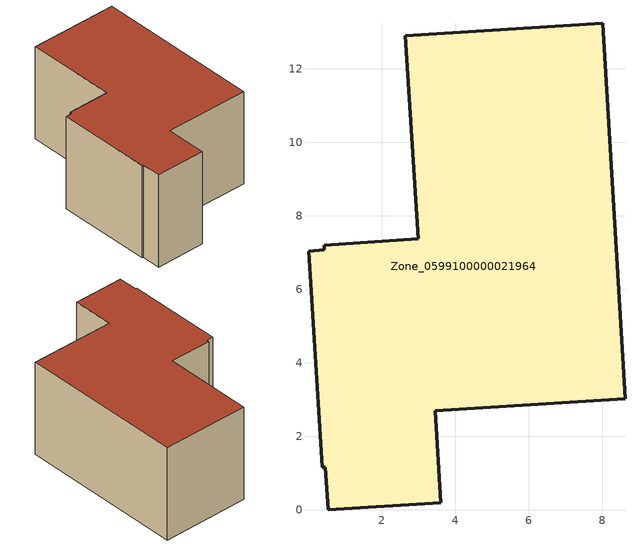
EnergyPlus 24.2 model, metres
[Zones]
Zone_0599100000021964
 floor ground (C_G): 0.01,7.03 0.44,7.07 0.43,7.2 2.99,7.37 2.64,12.9 8.02,13.24 8.63,3.02 3.45,2.69 3.61,0.19 0.54,0 0.47,1.16 0.39,1.15 z0
 wall outside (C_F): 0.44,7.07 0.01,7.03 0.39,1.15 0.47,1.16 0.54,0 3.61,0.19 3.45,2.69 8.63,3.02 8.02,13.24 2.64,12.9 2.99,7.37 0.43,7.2 0.44,7.07 z0:5.91
 roof outside (C_R): 0.43,7.2 0.44,7.07 0.01,7.03 0.39,1.15 0.47,1.16 0.54,0 3.61,0.19 3.45,2.69 8.63,3.02 8.02,13.24 2.64,12.9 2.99,7.37 z5.91
[BUILDING]
Pand.0599100000021964: North Axis=0; Terrain=City; Loads Convergence Tolerance Value=0.04; Temperature Convergence Tolerance Value=0.4; Solar Distribution=FullExterior; Maximum Number of Warmup Days=25; Minimum Number of Warmup Days=1
[Site:Location]
Rotterdam.The.Hague.AP_ZH_NLD Design_Conditions: Latitude=51.96; Longitude=4.45; Time Zone=1; Elevation=-4.5
[SITE:GROUNDTEMPERATURE:BUILDINGSURFACE]
18, 18, 18, 18, 18, 18, 18, 18, 18, 18, 18, 18
[MATERIAL] Thermal Absorptance=0.9; Solar Absorptance=0.7; Visible Absorptance=0.7
Name | Roughness | Thickness | Conductivity | Density | Specific Heat
G.TC.1946-1964 | MediumSmooth | 0.15 | 1 | 540 | 1210
F.TC.1946-1964 | Rough | 0.3 | 0.857143 | 1920 | 840
R.TC.1946-1964 | MediumRough | 0.2 | 0.235294 | 1500 | 1000
[CONSTRUCTION]
C_G: G.TC.1946-1964
C_F: F.TC.1946-1964
C_R: R.TC.1946-1964
[ZONE]
Zone_0599100000021964: Type=1; Multiplier=1; Ceiling Height=Autocalculate; Volume=Autocalculate; Floor Area=autocalculate; Part of Total Floor Area=Yes
[ZONEINFILTRATION:DESIGNFLOWRATE]
Infil_Zone_0599100000021964: Zone or ZoneList or Space or SpaceList=Zone_0599100000021964; Schedule=AlwaysOn; Design Flow Rate Calculation Method=Flow/Area; Flow Rate per Floor Area=0.003; Constant Term Coefficient=1; Temperature Term Coefficient=0; Velocity Term Coefficient=0; Velocity Squared Term Coefficient=0
[HVACTEMPLATE:ZONE:IDEALLOADSAIRSYSTEM]
Zone_0599100000021964: Maximum Heating Supply Air Temperature=50; Minimum Cooling Supply Air Temperature=13; Maximum Heating Supply Air Humidity Ratio=0.0156; Minimum Cooling Supply Air Humidity Ratio=0.0077; Heating Limit=NoLimit; Cooling Limit=NoLimit; Dehumidification Control Type=ConstantSensibleHeatRatio; Cooling Sensible Heat Ratio=0.7; Dehumidification Setpoint=60; Humidification Control Type=None; Humidification Setpoint=30; Outdoor Air Method=None; Outdoor Air Flow Rate per Person=0.00944; Outdoor Air Flow Rate per Zone Floor Area=0; Outdoor Air Flow Rate per Zone=0; Demand Controlled Ventilation Type=None; Outdoor Air Economizer Type=NoEconomizer; Heat Recovery Type=None; Sensible Heat Recovery Effectiveness=0.7; Latent Heat Recovery Effectiveness=0.65
[ZONECONTROL:THERMOSTAT]
ThermostatControl_Zone_0599100000021964: Zone or ZoneList=Zone_0599100000021964; Control Type Schedule=DualSetpointControlType; Control 1=Thermostat_Zone_0599100000021964; Temperature Difference Between Cutout And Setpoint=0
[THERMOSTATSETPOINT:DUALSETPOINT]
Thermostat_Zone_0599100000021964: Heating Setpoint Temperature Schedule=HeatingSetpoint_Zone_0599100000021964; Cooling Setpoint Temperature Schedule=CoolingSetpoint_Zone_0599100000021964
[SCHEDULE:COMPACT]
HeatingSetpoint_Zone_0599100000021964: Through: 12/31, For: AllDays, Until: 24:00, 21
CoolingSetpoint_Zone_0599100000021964: Through: 12/31, For: AllDays, Until: 24:00, 24
DualSetpointControlType: Through: 12/31, For: AllDays, Until: 24:00, 4
AlwaysOn: Through: 12/31, For: AllDays, Until: 24:00, 1
